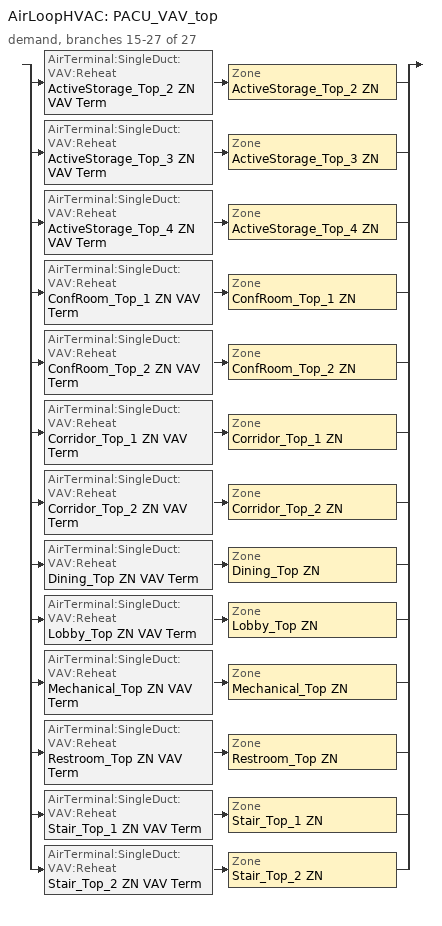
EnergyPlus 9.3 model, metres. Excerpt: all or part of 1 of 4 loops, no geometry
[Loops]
AirLoopHVAC 'PACU_VAV_top'
 demand, branches 15-27 of 27: split
  | AirTerminal:SingleDuct:VAV:Reheat 'ActiveStorage_Top_2 ZN VAV Term' > Zone 'ActiveStorage_Top_2 ZN'
  | AirTerminal:SingleDuct:VAV:Reheat 'ActiveStorage_Top_3 ZN VAV Term' > Zone 'ActiveStorage_Top_3 ZN'
  | AirTerminal:SingleDuct:VAV:Reheat 'ActiveStorage_Top_4 ZN VAV Term' > Zone 'ActiveStorage_Top_4 ZN'
  | AirTerminal:SingleDuct:VAV:Reheat 'ConfRoom_Top_1 ZN VAV Term' > Zone 'ConfRoom_Top_1 ZN'
  | AirTerminal:SingleDuct:VAV:Reheat 'ConfRoom_Top_2 ZN VAV Term' > Zone 'ConfRoom_Top_2 ZN'
  | AirTerminal:SingleDuct:VAV:Reheat 'Corridor_Top_1 ZN VAV Term' > Zone 'Corridor_Top_1 ZN'
  | AirTerminal:SingleDuct:VAV:Reheat 'Corridor_Top_2 ZN VAV Term' > Zone 'Corridor_Top_2 ZN'
  | AirTerminal:SingleDuct:VAV:Reheat 'Dining_Top ZN VAV Term' > Zone 'Dining_Top ZN'
  | AirTerminal:SingleDuct:VAV:Reheat 'Lobby_Top ZN VAV Term' > Zone 'Lobby_Top ZN'
  | AirTerminal:SingleDuct:VAV:Reheat 'Mechanical_Top ZN VAV Term' > Zone 'Mechanical_Top ZN'
  | AirTerminal:SingleDuct:VAV:Reheat 'Restroom_Top ZN VAV Term' > Zone 'Restroom_Top ZN'
  | AirTerminal:SingleDuct:VAV:Reheat 'Stair_Top_1 ZN VAV Term' > Zone 'Stair_Top_1 ZN'
  | AirTerminal:SingleDuct:VAV:Reheat 'Stair_Top_2 ZN VAV Term' > Zone 'Stair_Top_2 ZN'
[DesignSpecification:OutdoorAir] Outdoor Air Method=Sum; Outdoor Air Flow per Zone {m3/s}=0; Outdoor Air Flow Air Changes per Hour {1/hr}=0
Name | Outdoor Air Flow per Person {m3/s-person} | Outdoor Air Flow per Zone Floor Area {m3/s-m2}
MediumOffice - Storage Ventilation; MediumOffice - Conference Ventilation; MediumOffice - Lobby Ventilation | 0.00235973 | 0.0003048
MediumOffice - Corridor Ventilation | 0 | 0.0003048
MediumOffice - Dining Ventilation | 0.00235973 | 0.0006096
MediumOffice - Elec/MechRoom Ventilation; MediumOffice - Restroom Ventilation; MediumOffice - Stair Ventilation | 0 | 0
[DesignSpecification:ZoneAirDistribution] Zone Air Distribution Effectiveness in Cooling Mode=1; Zone Air Distribution Effectiveness in Heating Mode=1
ActiveStorage_Top_2 ZN Design Spec Zone Air Dist; ActiveStorage_Top_3 ZN Design Spec Zone Air Dist; ActiveStorage_Top_4 ZN Design Spec Zone Air Dist; ConfRoom_Top_1 ZN Design Spec Zone Air Dist; ConfRoom_Top_2 ZN Design Spec Zone Air Dist; Corridor_Top_1 ZN Design Spec Zone Air Dist; Corridor_Top_2 ZN Design Spec Zone Air Dist; Dining_Top ZN Design Spec Zone Air Dist; Lobby_Top ZN Design Spec Zone Air Dist; Mechanical_Top ZN Design Spec Zone Air Dist; Restroom_Top ZN Design Spec Zone Air Dist; Stair_Top_1 ZN Design Spec Zone Air Dist; Stair_Top_2 ZN Design Spec Zone Air Dist
[Sizing:Zone] Zone Cooling Design Supply Air Temperature Input Method=SupplyAirTemperature; Zone Cooling Design Supply Air Temperature {C}=12.8; Zone Heating Design Supply Air Temperature Input Method=SupplyAirTemperature; Zone Heating Design Supply Air Temperature {C}=40; Zone Cooling Design Supply Air Humidity Ratio {kgWater/kgDryAir}=0.0085; Zone Heating Design Supply Air Humidity Ratio {kgWater/kgDryAir}=0.008; Cooling Design Air Flow Method=DesignDay; Cooling Design Air Flow Rate {m3/s}=0; Cooling Minimum Air Flow {m3/s}=0; Cooling Minimum Air Flow Fraction=0; Heating Design Air Flow Method=DesignDay; Heating Design Air Flow Rate {m3/s}=0; Account for Dedicated Outdoor Air System=No
Name | Design Specification Outdoor Air Object | Design Specification Zone Air Distribution Object
ActiveStorage_Top_2 ZN | MediumOffice - Storage Ventilation | ActiveStorage_Top_2 ZN Design Spec Zone Air Dist
ActiveStorage_Top_3 ZN | MediumOffice - Storage Ventilation | ActiveStorage_Top_3 ZN Design Spec Zone Air Dist
ActiveStorage_Top_4 ZN | MediumOffice - Storage Ventilation | ActiveStorage_Top_4 ZN Design Spec Zone Air Dist
ConfRoom_Top_1 ZN | MediumOffice - Conference Ventilation | ConfRoom_Top_1 ZN Design Spec Zone Air Dist
ConfRoom_Top_2 ZN | MediumOffice - Conference Ventilation | ConfRoom_Top_2 ZN Design Spec Zone Air Dist
Corridor_Top_1 ZN | MediumOffice - Corridor Ventilation | Corridor_Top_1 ZN Design Spec Zone Air Dist
Corridor_Top_2 ZN | MediumOffice - Corridor Ventilation | Corridor_Top_2 ZN Design Spec Zone Air Dist
Dining_Top ZN | MediumOffice - Dining Ventilation | Dining_Top ZN Design Spec Zone Air Dist
Lobby_Top ZN | MediumOffice - Lobby Ventilation | Lobby_Top ZN Design Spec Zone Air Dist
Mechanical_Top ZN | MediumOffice - Elec/MechRoom Ventilation | Mechanical_Top ZN Design Spec Zone Air Dist
Restroom_Top ZN | MediumOffice - Restroom Ventilation | Restroom_Top ZN Design Spec Zone Air Dist
Stair_Top_1 ZN | MediumOffice - Stair Ventilation | Stair_Top_1 ZN Design Spec Zone Air Dist
Stair_Top_2 ZN | MediumOffice - Stair Ventilation | Stair_Top_2 ZN Design Spec Zone Air Dist
[ZoneControl:Thermostat] Control Type Schedule=Dual Zone Control Type Sched
Name | Zone or ZoneList | Control 1
ActiveStorage_Top_2 ZN Thermostat | ActiveStorage_Top_2 ZN | MediumOffice - Storage Thermostat 10
ActiveStorage_Top_3 ZN Thermostat | ActiveStorage_Top_3 ZN | MediumOffice - Storage Thermostat 11
ActiveStorage_Top_4 ZN Thermostat | ActiveStorage_Top_4 ZN | MediumOffice - Storage Thermostat 12
ConfRoom_Top_1 ZN Thermostat | ConfRoom_Top_1 ZN | MediumOffice - Conference Thermostat 5
ConfRoom_Top_2 ZN Thermostat | ConfRoom_Top_2 ZN | MediumOffice - Conference Thermostat 6
Corridor_Top_1 ZN Thermostat | Corridor_Top_1 ZN | MediumOffice - Corridor Thermostat 5
Corridor_Top_2 ZN Thermostat | Corridor_Top_2 ZN | MediumOffice - Corridor Thermostat 6
Dining_Top ZN Thermostat | Dining_Top ZN | MediumOffice - Dining Thermostat 3
Lobby_Top ZN Thermostat | Lobby_Top ZN | MediumOffice - Lobby Thermostat 3
Mechanical_Top ZN Thermostat | Mechanical_Top ZN | MediumOffice - Elec/MechRoom Thermostat 3
Restroom_Top ZN Thermostat | Restroom_Top ZN | MediumOffice - Restroom Thermostat 3
Stair_Top_1 ZN Thermostat | Stair_Top_1 ZN | MediumOffice - Stair Thermostat 5
Stair_Top_2 ZN Thermostat | Stair_Top_2 ZN | MediumOffice - Stair Thermostat 6
[ThermostatSetpoint:DualSetpoint] Heating Setpoint Temperature Schedule Namee=HTGSETP_SCH_YES_OPTIMUM; Cooling Setpoint Temperature Schedule=CLGSETP_SCH_YES_OPTIMUM
MediumOffice - Storage Thermostat 10; MediumOffice - Storage Thermostat 11; MediumOffice - Storage Thermostat 12; MediumOffice - Conference Thermostat 5; MediumOffice - Conference Thermostat 6; MediumOffice - Corridor Thermostat 5; MediumOffice - Corridor Thermostat 6; MediumOffice - Dining Thermostat 3; MediumOffice - Lobby Thermostat 3; MediumOffice - Elec/MechRoom Thermostat 3; MediumOffice - Restroom Thermostat 3; MediumOffice - Stair Thermostat 5; MediumOffice - Stair Thermostat 6
[AirTerminal:SingleDuct:VAV:Reheat]
ActiveStorage_Top_2 ZN VAV Term: ALWAYS_ON, Autosize, Scheduled, ACTIVESTORAGE_TOP_2_ZONE_MIN_SCH, ActiveStorage_Top_2 ZN Rht Coil, Autosize, 0, 0.001, ReverseWithLimits, Autocalculate, 0.5, 40
ActiveStorage_Top_3 ZN VAV Term: ALWAYS_ON, Autosize, Scheduled, ACTIVESTORAGE_TOP_3_ZONE_MIN_SCH, ActiveStorage_Top_3 ZN Rht Coil, Autosize, 0, 0.001, ReverseWithLimits, Autocalculate, 0.5, 40
ActiveStorage_Top_4 ZN VAV Term: ALWAYS_ON, Autosize, Scheduled, ACTIVESTORAGE_TOP_4_ZONE_MIN_SCH, ActiveStorage_Top_4 ZN Rht Coil, Autosize, 0, 0.001, ReverseWithLimits, Autocalculate, 0.5, 40
ConfRoom_Top_1 ZN VAV Term: ALWAYS_ON, Autosize, Scheduled, CONFROOM_TOP_1_ZONE_MIN_SCH, ConfRoom_Top_1 ZN Rht Coil, Autosize, 0, 0.001, ReverseWithLimits, Autocalculate, 0.5, 40
ConfRoom_Top_2 ZN VAV Term: ALWAYS_ON, Autosize, Scheduled, CONFROOM_TOP_2_ZONE_MIN_SCH, ConfRoom_Top_2 ZN Rht Coil, Autosize, 0, 0.001, ReverseWithLimits, Autocalculate, 0.5, 40
Corridor_Top_1 ZN VAV Term: ALWAYS_ON, Autosize, Scheduled, CORRIDOR_TOP_1_ZONE_MIN_SCH, Corridor_Top_1 ZN Rht Coil, Autosize, 0, 0.001, ReverseWithLimits, Autocalculate, 0.5, 40
Corridor_Top_2 ZN VAV Term: ALWAYS_ON, Autosize, Scheduled, CORRIDOR_TOP_2_ZONE_MIN_SCH, Corridor_Top_2 ZN Rht Coil, Autosize, 0, 0.001, ReverseWithLimits, Autocalculate, 0.5, 40
Dining_Top ZN VAV Term: ALWAYS_ON, Autosize, Scheduled, DINING_TOP_ZONE_MIN_SCH, Dining_Top ZN Rht Coil, Autosize, 0, 0.001, ReverseWithLimits, Autocalculate, 0.5, 40
Lobby_Top ZN VAV Term: ALWAYS_ON, Autosize, Scheduled, LOBBY_TOP_ZONE_MIN_SCH, Lobby_Top ZN Rht Coil, Autosize, 0, 0.001, ReverseWithLimits, Autocalculate, 0.5, 40
Mechanical_Top ZN VAV Term: ALWAYS_ON, Autosize, Scheduled, MECHANICAL_TOP_ZONE_MIN_SCH, Mechanical_Top ZN Rht Coil, Autosize, 0, 0.001, ReverseWithLimits, Autocalculate, 0.5, 40
Restroom_Top ZN VAV Term: ALWAYS_ON, Autosize, Scheduled, RESTROOM_TOP_ZONE_MIN_SCH, Restroom_Top ZN Rht Coil, Autosize, 0, 0.001, ReverseWithLimits, Autocalculate, 0.5, 40
Stair_Top_1 ZN VAV Term: ALWAYS_ON, Autosize, Scheduled, STAIR_TOP_1_ZONE_MIN_SCH, Stair_Top_1 ZN Rht Coil, Autosize, 0, 0.001, ReverseWithLimits, Autocalculate, 0.5, 40
Stair_Top_2 ZN VAV Term: ALWAYS_ON, Autosize, Scheduled, STAIR_TOP_2_ZONE_MIN_SCH, Stair_Top_2 ZN Rht Coil, Autosize, 0, 0.001, ReverseWithLimits, Autocalculate, 0.5, 40
[Zone equipment]
ActiveStorage_Top_2 ZN: ActiveStorage_Top_2 ZN VAV Term
ActiveStorage_Top_3 ZN: ActiveStorage_Top_3 ZN VAV Term
ActiveStorage_Top_4 ZN: ActiveStorage_Top_4 ZN VAV Term
ConfRoom_Top_1 ZN: ConfRoom_Top_1 ZN VAV Term
ConfRoom_Top_2 ZN: ConfRoom_Top_2 ZN VAV Term
Corridor_Top_1 ZN: Corridor_Top_1 ZN VAV Term
Corridor_Top_2 ZN: Corridor_Top_2 ZN VAV Term
Dining_Top ZN: Dining_Top ZN VAV Term
Lobby_Top ZN: Lobby_Top ZN VAV Term
Mechanical_Top ZN: Mechanical_Top ZN VAV Term
Restroom_Top ZN: Restroom_Top ZN VAV Term
Stair_Top_1 ZN: Stair_Top_1 ZN VAV Term
Stair_Top_2 ZN: Stair_Top_2 ZN VAV Term
[EnergyManagementSystem:Sensor]
ACTIVESTORAGE_TOP_2_OCC_SENSOR: ACTIVESTORAGE_TOP_2 ZN; Zone People Occupant Count
ACTIVESTORAGE_TOP_3_OCC_SENSOR: ACTIVESTORAGE_TOP_3 ZN; Zone People Occupant Count
ACTIVESTORAGE_TOP_4_OCC_SENSOR: ACTIVESTORAGE_TOP_4 ZN; Zone People Occupant Count
CONFROOM_TOP_1_OCC_SENSOR: CONFROOM_TOP_1 ZN; Zone People Occupant Count
CONFROOM_TOP_2_OCC_SENSOR: CONFROOM_TOP_2 ZN; Zone People Occupant Count
CORRIDOR_TOP_1_OCC_SENSOR: CORRIDOR_TOP_1 ZN; Zone People Occupant Count
CORRIDOR_TOP_2_OCC_SENSOR: CORRIDOR_TOP_2 ZN; Zone People Occupant Count
DINING_TOP_OCC_SENSOR: DINING_TOP ZN; Zone People Occupant Count
LOBBY_TOP_OCC_SENSOR: LOBBY_TOP ZN; Zone People Occupant Count
MECHANICAL_TOP_OCC_SENSOR: MECHANICAL_TOP ZN; Zone People Occupant Count
RESTROOM_TOP_OCC_SENSOR: RESTROOM_TOP ZN; Zone People Occupant Count
STAIR_TOP_1_OCC_SENSOR: STAIR_TOP_1 ZN; Zone People Occupant Count
STAIR_TOP_2_OCC_SENSOR: STAIR_TOP_2 ZN; Zone People Occupant Count
ACTIVESTORAGE_TOP_2_Vpz: ACTIVESTORAGE_TOP_2 VAV Box Damper Node; System Node Standard Density Volume Flow Rate
ACTIVESTORAGE_TOP_3_Vpz: ACTIVESTORAGE_TOP_3 VAV Box Damper Node; System Node Standard Density Volume Flow Rate
ACTIVESTORAGE_TOP_4_Vpz: ACTIVESTORAGE_TOP_4 VAV Box Damper Node; System Node Standard Density Volume Flow Rate
CONFROOM_TOP_1_Vpz: CONFROOM_TOP_1 VAV Box Damper Node; System Node Standard Density Volume Flow Rate
CONFROOM_TOP_2_Vpz: CONFROOM_TOP_2 VAV Box Damper Node; System Node Standard Density Volume Flow Rate
CORRIDOR_TOP_1_Vpz: CORRIDOR_TOP_1 VAV Box Damper Node; System Node Standard Density Volume Flow Rate
CORRIDOR_TOP_2_Vpz: CORRIDOR_TOP_2 VAV Box Damper Node; System Node Standard Density Volume Flow Rate
DINING_TOP_Vpz: DINING_TOP VAV Box Damper Node; System Node Standard Density Volume Flow Rate
LOBBY_TOP_Vpz: LOBBY_TOP VAV Box Damper Node; System Node Standard Density Volume Flow Rate
MECHANICAL_TOP_Vpz: MECHANICAL_TOP VAV Box Damper Node; System Node Standard Density Volume Flow Rate
RESTROOM_TOP_Vpz: RESTROOM_TOP VAV Box Damper Node; System Node Standard Density Volume Flow Rate
STAIR_TOP_1_Vpz: STAIR_TOP_1 VAV Box Damper Node; System Node Standard Density Volume Flow Rate
STAIR_TOP_2_Vpz: STAIR_TOP_2 VAV Box Damper Node; System Node Standard Density Volume Flow Rate
ACTIVESTORAGE_TOP_2_HeatingLoad: ACTIVESTORAGE_TOP_2 ZN; Zone Predicted Sensible Load to Heating Setpoint Heat Transfer Rate
ACTIVESTORAGE_TOP_3_HeatingLoad: ACTIVESTORAGE_TOP_3 ZN; Zone Predicted Sensible Load to Heating Setpoint Heat Transfer Rate
ACTIVESTORAGE_TOP_4_HeatingLoad: ACTIVESTORAGE_TOP_4 ZN; Zone Predicted Sensible Load to Heating Setpoint Heat Transfer Rate
CONFROOM_TOP_1_HeatingLoad: CONFROOM_TOP_1 ZN; Zone Predicted Sensible Load to Heating Setpoint Heat Transfer Rate
CONFROOM_TOP_2_HeatingLoad: CONFROOM_TOP_2 ZN; Zone Predicted Sensible Load to Heating Setpoint Heat Transfer Rate
CORRIDOR_TOP_1_HeatingLoad: CORRIDOR_TOP_1 ZN; Zone Predicted Sensible Load to Heating Setpoint Heat Transfer Rate
CORRIDOR_TOP_2_HeatingLoad: CORRIDOR_TOP_2 ZN; Zone Predicted Sensible Load to Heating Setpoint Heat Transfer Rate
DINING_TOP_HeatingLoad: DINING_TOP ZN; Zone Predicted Sensible Load to Heating Setpoint Heat Transfer Rate
LOBBY_TOP_HeatingLoad: LOBBY_TOP ZN; Zone Predicted Sensible Load to Heating Setpoint Heat Transfer Rate
MECHANICAL_TOP_HeatingLoad: MECHANICAL_TOP ZN; Zone Predicted Sensible Load to Heating Setpoint Heat Transfer Rate
RESTROOM_TOP_HeatingLoad: RESTROOM_TOP ZN; Zone Predicted Sensible Load to Heating Setpoint Heat Transfer Rate
STAIR_TOP_1_HeatingLoad: STAIR_TOP_1 ZN; Zone Predicted Sensible Load to Heating Setpoint Heat Transfer Rate
STAIR_TOP_2_HeatingLoad: STAIR_TOP_2 ZN; Zone Predicted Sensible Load to Heating Setpoint Heat Transfer Rate
ACTIVESTORAGE_TOP_2_Temp: ACTIVESTORAGE_TOP_2 ZN; Zone Air Temperature
ACTIVESTORAGE_TOP_3_Temp: ACTIVESTORAGE_TOP_3 ZN; Zone Air Temperature
ACTIVESTORAGE_TOP_4_Temp: ACTIVESTORAGE_TOP_4 ZN; Zone Air Temperature
CONFROOM_TOP_1_Temp: CONFROOM_TOP_1 ZN; Zone Air Temperature
CONFROOM_TOP_2_Temp: CONFROOM_TOP_2 ZN; Zone Air Temperature
CORRIDOR_TOP_1_Temp: CORRIDOR_TOP_1 ZN; Zone Air Temperature
CORRIDOR_TOP_2_Temp: CORRIDOR_TOP_2 ZN; Zone Air Temperature
DINING_TOP_Temp: DINING_TOP ZN; Zone Air Temperature
LOBBY_TOP_Temp: LOBBY_TOP ZN; Zone Air Temperature
MECHANICAL_TOP_Temp: MECHANICAL_TOP ZN; Zone Air Temperature
RESTROOM_TOP_Temp: RESTROOM_TOP ZN; Zone Air Temperature
STAIR_TOP_1_Temp: STAIR_TOP_1 ZN; Zone Air Temperature
STAIR_TOP_2_Temp: STAIR_TOP_2 ZN; Zone Air Temperature
ACTIVESTORAGE_TOP_2_Supply_Temp: ACTIVESTORAGE_TOP_2 VAV Box Outlet Node; System Node Temperature
ACTIVESTORAGE_TOP_3_Supply_Temp: ACTIVESTORAGE_TOP_3 VAV Box Outlet Node; System Node Temperature
ACTIVESTORAGE_TOP_4_Supply_Temp: ACTIVESTORAGE_TOP_4 VAV Box Outlet Node; System Node Temperature
CONFROOM_TOP_1_Supply_Temp: CONFROOM_TOP_1 VAV Box Outlet Node; System Node Temperature
CONFROOM_TOP_2_Supply_Temp: CONFROOM_TOP_2 VAV Box Outlet Node; System Node Temperature
CORRIDOR_TOP_1_Supply_Temp: CORRIDOR_TOP_1 VAV Box Outlet Node; System Node Temperature
CORRIDOR_TOP_2_Supply_Temp: CORRIDOR_TOP_2 VAV Box Outlet Node; System Node Temperature
DINING_TOP_Supply_Temp: DINING_TOP VAV Box Outlet Node; System Node Temperature
LOBBY_TOP_Supply_Temp: LOBBY_TOP VAV Box Outlet Node; System Node Temperature
MECHANICAL_TOP_Supply_Temp: MECHANICAL_TOP VAV Box Outlet Node; System Node Temperature
RESTROOM_TOP_Supply_Temp: RESTROOM_TOP VAV Box Outlet Node; System Node Temperature
STAIR_TOP_1_Supply_Temp: STAIR_TOP_1 VAV Box Outlet Node; System Node Temperature
STAIR_TOP_2_Supply_Temp: STAIR_TOP_2 VAV Box Outlet Node; System Node Temperature
[Coil:Heating:Electric] Availability Schedule=ALWAYS_ON; Efficiency=1; Nominal Capacity {W}=Autosize
ActiveStorage_Top_2 ZN Rht Coil; ActiveStorage_Top_3 ZN Rht Coil; ActiveStorage_Top_4 ZN Rht Coil; ConfRoom_Top_1 ZN Rht Coil; ConfRoom_Top_2 ZN Rht Coil; Corridor_Top_1 ZN Rht Coil; Corridor_Top_2 ZN Rht Coil; Dining_Top ZN Rht Coil; Lobby_Top ZN Rht Coil; Mechanical_Top ZN Rht Coil; Restroom_Top ZN Rht Coil; Stair_Top_1 ZN Rht Coil; Stair_Top_2 ZN Rht Coil
[EnergyManagementSystem:Actuator]
ENCLOSEDOFFICE_TOP_5_Actuator_vpz: ENCLOSEDOFFICE_TOP_5_ZONE_MIN_SCH; Schedule:Compact; Schedule Value
ENCLOSEDOFFICE_TOP_4_Actuator_vpz: ENCLOSEDOFFICE_TOP_4_ZONE_MIN_SCH; Schedule:Compact; Schedule Value
ENCLOSEDOFFICE_TOP_9_Actuator_vpz: ENCLOSEDOFFICE_TOP_9_ZONE_MIN_SCH; Schedule:Compact; Schedule Value
ENCLOSEDOFFICE_TOP_8_Actuator_vpz: ENCLOSEDOFFICE_TOP_8_ZONE_MIN_SCH; Schedule:Compact; Schedule Value
ENCLOSEDOFFICE_TOP_7_Actuator_vpz: ENCLOSEDOFFICE_TOP_7_ZONE_MIN_SCH; Schedule:Compact; Schedule Value
ACTIVESTORAGE_TOP_2_Actuator_clg: ACTIVESTORAGE_TOP_2 ZN; Zone Temperature Control; Cooling Setpoint
ACTIVESTORAGE_TOP_3_Actuator_clg: ACTIVESTORAGE_TOP_3 ZN; Zone Temperature Control; Cooling Setpoint
ACTIVESTORAGE_TOP_4_Actuator_clg: ACTIVESTORAGE_TOP_4 ZN; Zone Temperature Control; Cooling Setpoint
CONFROOM_TOP_1_Actuator_clg: CONFROOM_TOP_1 ZN; Zone Temperature Control; Cooling Setpoint
CONFROOM_TOP_2_Actuator_clg: CONFROOM_TOP_2 ZN; Zone Temperature Control; Cooling Setpoint
CORRIDOR_TOP_1_Actuator_clg: CORRIDOR_TOP_1 ZN; Zone Temperature Control; Cooling Setpoint
CORRIDOR_TOP_2_Actuator_clg: CORRIDOR_TOP_2 ZN; Zone Temperature Control; Cooling Setpoint
DINING_TOP_Actuator_clg: DINING_TOP ZN; Zone Temperature Control; Cooling Setpoint
LOBBY_TOP_Actuator_clg: LOBBY_TOP ZN; Zone Temperature Control; Cooling Setpoint
MECHANICAL_TOP_Actuator_clg: MECHANICAL_TOP ZN; Zone Temperature Control; Cooling Setpoint
RESTROOM_TOP_Actuator_clg: RESTROOM_TOP ZN; Zone Temperature Control; Cooling Setpoint
STAIR_TOP_1_Actuator_clg: STAIR_TOP_1 ZN; Zone Temperature Control; Cooling Setpoint
STAIR_TOP_2_Actuator_clg: STAIR_TOP_2 ZN; Zone Temperature Control; Cooling Setpoint
ACTIVESTORAGE_TOP_2_Actuator_htg: ACTIVESTORAGE_TOP_2 ZN; Zone Temperature Control; Heating Setpoint
ACTIVESTORAGE_TOP_3_Actuator_htg: ACTIVESTORAGE_TOP_3 ZN; Zone Temperature Control; Heating Setpoint
ACTIVESTORAGE_TOP_4_Actuator_htg: ACTIVESTORAGE_TOP_4 ZN; Zone Temperature Control; Heating Setpoint
CONFROOM_TOP_1_Actuator_htg: CONFROOM_TOP_1 ZN; Zone Temperature Control; Heating Setpoint
CONFROOM_TOP_2_Actuator_htg: CONFROOM_TOP_2 ZN; Zone Temperature Control; Heating Setpoint
CORRIDOR_TOP_1_Actuator_htg: CORRIDOR_TOP_1 ZN; Zone Temperature Control; Heating Setpoint
CORRIDOR_TOP_2_Actuator_htg: CORRIDOR_TOP_2 ZN; Zone Temperature Control; Heating Setpoint
DINING_TOP_Actuator_htg: DINING_TOP ZN; Zone Temperature Control; Heating Setpoint
LOBBY_TOP_Actuator_htg: LOBBY_TOP ZN; Zone Temperature Control; Heating Setpoint
MECHANICAL_TOP_Actuator_htg: MECHANICAL_TOP ZN; Zone Temperature Control; Heating Setpoint
RESTROOM_TOP_Actuator_htg: RESTROOM_TOP ZN; Zone Temperature Control; Heating Setpoint
STAIR_TOP_1_Actuator_htg: STAIR_TOP_1 ZN; Zone Temperature Control; Heating Setpoint
STAIR_TOP_2_Actuator_htg: STAIR_TOP_2 ZN; Zone Temperature Control; Heating Setpoint
PACU_VAV_bot_AHU_OA: PACU_VAV_bot_OA_SCH; Schedule:Compact; Schedule Value
PACU_VAV_mid_AHU_OA: PACU_VAV_mid_OA_SCH; Schedule:Compact; Schedule Value
PACU_VAV_top_AHU_OA: PACU_VAV_top_OA_SCH; Schedule:Compact; Schedule Value
[EnergyManagementSystem:Subroutine]
SET_SENSOR_BIAS: set CLASSROOM_SENSOR_BIAS=2; set ENCLOSEDOFFICE_SENSOR_BIAS=-1
SET_GLOBAL_RP: set CLASSROOM_BOT_RP=0.002360; set CONFROOM_BOT_1_RP=0.002360; set CONFROOM_BOT_2_RP=0.002360; set CONFROOM_MID_1_RP=0.002360; set CONFROOM_MID_2_RP=0.002360; set CONFROOM_TOP_1_RP=0.002360; set CONFROOM_TOP_2_RP=0.002360; set DINING_BOT_RP=0.002360; set DINING_MID_RP=0.002360; set DINING_TOP_RP=0.002360; set ENCLOSEDOFFICE_BOT_1_RP=0.002360; set ENCLOSEDOFFICE_BOT_10_RP=0.002360; set ENCLOSEDOFFICE_BOT_3_RP=0.002360; set ENCLOSEDOFFICE_BOT_4_RP=0.002360; set ENCLOSEDOFFICE_MID_1_RP=0.002360; set ENCLOSEDOFFICE_MID_2_RP=0.002360; set ENCLOSEDOFFICE_MID_3_RP=0.002360; set ENCLOSEDOFFICE_TOP_1_RP=0.002360; set ENCLOSEDOFFICE_TOP_2_RP=0.002360; set ENCLOSEDOFFICE_TOP_3_RP=0.002360; set LOBBY_BOT_RP=0.002360; set LOBBY_MID_RP=0.002360; set LOBBY_TOP_RP=0.002360; set LOUNGE_BOT_RP=0.002360; set OPENOFFICE_BOT_1_RP=0.002360; set OPENOFFICE_BOT_2_RP=0.002360; set OPENOFFICE_BOT_3_RP=0.002360; set OPENOFFICE_MID_1_RP=0.002360; set OPENOFFICE_MID_2_RP=0.002360; set OPENOFFICE_MID_3_RP=0.002360; set OPENOFFICE_MID_4_RP=0.002360; set OPENOFFICE_TOP_1_RP=0.002360; set OPENOFFICE_TOP_2_RP=0.002360; set OPENOFFICE_TOP_3_RP=0.002360; set OPENOFFICE_TOP_4_RP=0.002360; set ENCLOSEDOFFICE_BOT_7_RP=0.002360; set ENCLOSEDOFFICE_BOT_6_RP=0.002360; set ENCLOSEDOFFICE_BOT_5_RP=0.002360; set ENCLOSEDOFFICE_BOT_2_RP=0.002360; set ENCLOSEDOFFICE_BOT_8_RP=0.002360; set ENCLOSEDOFFICE_BOT_9_RP=0.002360; set ENCLOSEDOFFICE_MID_6_RP=0.002360; set ENCLOSEDOFFICE_MID_5_RP=0.002360; set ENCLOSEDOFFICE_MID_4_RP=0.002360; set ENCLOSEDOFFICE_MID_8_RP=0.002360; set ENCLOSEDOFFICE_MID_9_RP=0.002360; set ENCLOSEDOFFICE_MID_7_RP=0.002360; set ENCLOSEDOFFICE_TOP_6_RP=0.002360; set ENCLOSEDOFFICE_TOP_5_RP=0.002360; set ENCLOSEDOFFICE_TOP_4_RP=0.002360; set ENCLOSEDOFFICE_TOP_9_RP=0.002360; set ENCLOSEDOFFICE_TOP_8_RP=0.002360; set ENCLOSEDOFFICE_TOP_7_RP=0.002360; set ACTIVESTORAGE_BOT_1_RP=0.002360; set ACTIVESTORAGE_BOT_2_RP=0.002360; set ACTIVESTORAGE_BOT_3_RP=0.002360; set ACTIVESTORAGE_BOT_4_RP=0.002360; set ACTIVESTORAGE_MID_1_RP=0.002360; set ACTIVESTORAGE_MID_2_RP=0.002360; set ACTIVESTORAGE_MID_3_RP=0.002360; set ACTIVESTORAGE_MID_4_RP=0.002360; set ACTIVESTORAGE_TOP_1_RP=0.002360; set ACTIVESTORAGE_TOP_2_RP=0.002360; set ACTIVESTORAGE_TOP_3_RP=0.002360; set ACTIVESTORAGE_TOP_4_RP=0.002360; set CORRIDOR_BOT_1_RP=0.000000; set CORRIDOR_BOT_2_RP=0.000000; set CORRIDOR_MID_1_RP=0.000000; set CORRIDOR_MID_2_RP=0.000000; set CORRIDOR_TOP_1_RP=0.000000; set CORRIDOR_TOP_2_RP=0.000000; set MECHANICAL_BOT_RP=0.000000; set MECHANICAL_MID_RP=0.000000; set MECHANICAL_TOP_RP=0.000000; set RESTROOM_BOT_RP=0.000000; set RESTROOM_MID_RP=0.000000; set RESTROOM_TOP_RP=0.000000; set STAIR_BOT_1_RP=0.000000; set STAIR_BOT_2_RP=0.000000; set STAIR_MID_1_RP=0.000000; set STAIR_MID_2_RP=0.000000; set STAIR_TOP_1_RP=0.000000; set STAIR_TOP_2_RP=0.000000
SET_GLOBAL_MAXOCC: set CLASSROOM_BOT_MAXOCC=16.0000; set CONFROOM_BOT_1_MAXOCC=23.0000; set CONFROOM_BOT_2_MAXOCC=23.0000; set CONFROOM_MID_1_MAXOCC=23.0000; set CONFROOM_MID_2_MAXOCC=23.0000; set CONFROOM_TOP_1_MAXOCC=23.0000; set CONFROOM_TOP_2_MAXOCC=23.0000; set DINING_BOT_MAXOCC=12.0000; set DINING_MID_MAXOCC=12.0000; set DINING_TOP_MAXOCC=12.0000; set ENCLOSEDOFFICE_BOT_1_MAXOCC=2.0000; set ENCLOSEDOFFICE_BOT_10_MAXOCC=2.0000; set ENCLOSEDOFFICE_BOT_3_MAXOCC=2.0000; set ENCLOSEDOFFICE_BOT_4_MAXOCC=2.0000; set ENCLOSEDOFFICE_MID_1_MAXOCC=2.0000; set ENCLOSEDOFFICE_MID_2_MAXOCC=2.0000; set ENCLOSEDOFFICE_MID_3_MAXOCC=2.0000; set ENCLOSEDOFFICE_TOP_1_MAXOCC=2.0000; set ENCLOSEDOFFICE_TOP_2_MAXOCC=2.0000; set ENCLOSEDOFFICE_TOP_3_MAXOCC=2.0000; set LOBBY_BOT_MAXOCC=7.0000; set LOBBY_MID_MAXOCC=7.0000; set LOBBY_TOP_MAXOCC=7.0000; set LOUNGE_BOT_MAXOCC=29.0000; set OPENOFFICE_BOT_1_MAXOCC=10.0000; set OPENOFFICE_BOT_2_MAXOCC=11.0000; set OPENOFFICE_BOT_3_MAXOCC=10.0000; set OPENOFFICE_MID_1_MAXOCC=10.0000; set OPENOFFICE_MID_2_MAXOCC=11.0000; set OPENOFFICE_MID_3_MAXOCC=9.0000; set OPENOFFICE_MID_4_MAXOCC=10.0000; set OPENOFFICE_TOP_1_MAXOCC=10.0000; set OPENOFFICE_TOP_2_MAXOCC=11.0000; set OPENOFFICE_TOP_3_MAXOCC=9.0000; set OPENOFFICE_TOP_4_MAXOCC=10.0000; set ENCLOSEDOFFICE_BOT_7_MAXOCC=2.0000; set ENCLOSEDOFFICE_BOT_6_MAXOCC=2.0000; set ENCLOSEDOFFICE_BOT_5_MAXOCC=2.0000; set ENCLOSEDOFFICE_BOT_2_MAXOCC=2.0000; set ENCLOSEDOFFICE_BOT_8_MAXOCC=2.0000; set ENCLOSEDOFFICE_BOT_9_MAXOCC=2.0000; set ENCLOSEDOFFICE_MID_6_MAXOCC=2.0000; set ENCLOSEDOFFICE_MID_5_MAXOCC=2.0000; set ENCLOSEDOFFICE_MID_4_MAXOCC=2.0000; set ENCLOSEDOFFICE_MID_8_MAXOCC=2.0000; set ENCLOSEDOFFICE_MID_9_MAXOCC=2.0000; set ENCLOSEDOFFICE_MID_7_MAXOCC=2.0000; set ENCLOSEDOFFICE_TOP_6_MAXOCC=2.0000; set ENCLOSEDOFFICE_TOP_5_MAXOCC=2.0000; set ENCLOSEDOFFICE_TOP_4_MAXOCC=2.0000; set ENCLOSEDOFFICE_TOP_9_MAXOCC=2.0000; set ENCLOSEDOFFICE_TOP_8_MAXOCC=2.0000; set ENCLOSEDOFFICE_TOP_7_MAXOCC=2.0000; set ACTIVESTORAGE_BOT_1_MAXOCC=0.0000; set ACTIVESTORAGE_BOT_2_MAXOCC=0.0000; set ACTIVESTORAGE_BOT_3_MAXOCC=0.0000; set ACTIVESTORAGE_BOT_4_MAXOCC=0.0000; set ACTIVESTORAGE_MID_1_MAXOCC=0.0000; set ACTIVESTORAGE_MID_2_MAXOCC=0.0000; set ACTIVESTORAGE_MID_3_MAXOCC=0.0000; set ACTIVESTORAGE_MID_4_MAXOCC=0.0000; set ACTIVESTORAGE_TOP_1_MAXOCC=0.0000; set ACTIVESTORAGE_TOP_2_MAXOCC=0.0000; set ACTIVESTORAGE_TOP_3_MAXOCC=0.0000; set ACTIVESTORAGE_TOP_4_MAXOCC=0.0000; set CORRIDOR_BOT_1_MAXOCC=0.0000; set CORRIDOR_BOT_2_MAXOCC=0.0000; set CORRIDOR_MID_1_MAXOCC=0.0000; set CORRIDOR_MID_2_MAXOCC=0.0000; set CORRIDOR_TOP_1_MAXOCC=0.0000; set CORRIDOR_TOP_2_MAXOCC=0.0000; set MECHANICAL_BOT_MAXOCC=0.0000; set MECHANICAL_MID_MAXOCC=0.0000; set MECHANICAL_TOP_MAXOCC=0.0000; set RESTROOM_BOT_MAXOCC=0.0000; set RESTROOM_MID_MAXOCC=0.0000; set RESTROOM_TOP_MAXOCC=0.0000; set STAIR_BOT_1_MAXOCC=0.0000; set STAIR_BOT_2_MAXOCC=0.0000; set STAIR_MID_1_MAXOCC=0.0000; set STAIR_MID_2_MAXOCC=0.0000; set STAIR_TOP_1_MAXOCC=0.0000; set STAIR_TOP_2_MAXOCC=0.0000
SET_GLOBAL_RA: set CLASSROOM_BOT_RA=0.000305; set CONFROOM_BOT_1_RA=0.000305; set CONFROOM_BOT_2_RA=0.000305; set CONFROOM_MID_1_RA=0.000305; set CONFROOM_MID_2_RA=0.000305; set CONFROOM_TOP_1_RA=0.000305; set CONFROOM_TOP_2_RA=0.000305; set DINING_BOT_RA=0.000610; set DINING_MID_RA=0.000610; set DINING_TOP_RA=0.000610; set ENCLOSEDOFFICE_BOT_1_RA=0.000305; set ENCLOSEDOFFICE_BOT_10_RA=0.000305; set ENCLOSEDOFFICE_BOT_3_RA=0.000305; set ENCLOSEDOFFICE_BOT_4_RA=0.000305; set ENCLOSEDOFFICE_MID_1_RA=0.000305; set ENCLOSEDOFFICE_MID_2_RA=0.000305; set ENCLOSEDOFFICE_MID_3_RA=0.000305; set ENCLOSEDOFFICE_TOP_1_RA=0.000305; set ENCLOSEDOFFICE_TOP_2_RA=0.000305; set ENCLOSEDOFFICE_TOP_3_RA=0.000305; set LOBBY_BOT_RA=0.000305; set LOBBY_MID_RA=0.000305; set LOBBY_TOP_RA=0.000305; set LOUNGE_BOT_RA=0.000305; set OPENOFFICE_BOT_1_RA=0.000305; set OPENOFFICE_BOT_2_RA=0.000305; set OPENOFFICE_BOT_3_RA=0.000305; set OPENOFFICE_MID_1_RA=0.000305; set OPENOFFICE_MID_2_RA=0.000305; set OPENOFFICE_MID_3_RA=0.000305; set OPENOFFICE_MID_4_RA=0.000305; set OPENOFFICE_TOP_1_RA=0.000305; set OPENOFFICE_TOP_2_RA=0.000305; set OPENOFFICE_TOP_3_RA=0.000305; set OPENOFFICE_TOP_4_RA=0.000305; set ENCLOSEDOFFICE_BOT_7_RA=0.000305; set ENCLOSEDOFFICE_BOT_6_RA=0.000305; set ENCLOSEDOFFICE_BOT_5_RA=0.000305; set ENCLOSEDOFFICE_BOT_2_RA=0.000305; set ENCLOSEDOFFICE_BOT_8_RA=0.000305; set ENCLOSEDOFFICE_BOT_9_RA=0.000305; set ENCLOSEDOFFICE_MID_6_RA=0.000305; set ENCLOSEDOFFICE_MID_5_RA=0.000305; set ENCLOSEDOFFICE_MID_4_RA=0.000305; set ENCLOSEDOFFICE_MID_8_RA=0.000305; set ENCLOSEDOFFICE_MID_9_RA=0.000305; set ENCLOSEDOFFICE_MID_7_RA=0.000305; set ENCLOSEDOFFICE_TOP_6_RA=0.000305; set ENCLOSEDOFFICE_TOP_5_RA=0.000305; set ENCLOSEDOFFICE_TOP_4_RA=0.000305; set ENCLOSEDOFFICE_TOP_9_RA=0.000305; set ENCLOSEDOFFICE_TOP_8_RA=0.000305; set ENCLOSEDOFFICE_TOP_7_RA=0.000305; set ACTIVESTORAGE_BOT_1_RA=0.000305; set ACTIVESTORAGE_BOT_2_RA=0.000305; set ACTIVESTORAGE_BOT_3_RA=0.000305; set ACTIVESTORAGE_BOT_4_RA=0.000305; set ACTIVESTORAGE_MID_1_RA=0.000305; set ACTIVESTORAGE_MID_2_RA=0.000305; set ACTIVESTORAGE_MID_3_RA=0.000305; set ACTIVESTORAGE_MID_4_RA=0.000305; set ACTIVESTORAGE_TOP_1_RA=0.000305; set ACTIVESTORAGE_TOP_2_RA=0.000305; set ACTIVESTORAGE_TOP_3_RA=0.000305; set ACTIVESTORAGE_TOP_4_RA=0.000305; set CORRIDOR_BOT_1_RA=0.000305; set CORRIDOR_BOT_2_RA=0.000305; set CORRIDOR_MID_1_RA=0.000305; set CORRIDOR_MID_2_RA=0.000305; set CORRIDOR_TOP_1_RA=0.000305; set CORRIDOR_TOP_2_RA=0.000305; set MECHANICAL_BOT_RA=0.000000; set MECHANICAL_MID_RA=0.000000; set MECHANICAL_TOP_RA=0.000000; set RESTROOM_BOT_RA=0.000000; set RESTROOM_MID_RA=0.000000; set RESTROOM_TOP_RA=0.000000; set STAIR_BOT_1_RA=0.000000; set STAIR_BOT_2_RA=0.000000; set STAIR_MID_1_RA=0.000000; set STAIR_MID_2_RA=0.000000; set STAIR_TOP_1_RA=0.000000; set STAIR_TOP_2_RA=0.000000
SET_GLOBAL_AREA_ARP: set CLASSROOM_BOT_AREA_ARP=29.79; set CONFROOM_BOT_1_AREA_ARP=43.11; set CONFROOM_BOT_2_AREA_ARP=43.11; set CONFROOM_MID_1_AREA_ARP=43.11; set CONFROOM_MID_2_AREA_ARP=43.11; set CONFROOM_TOP_1_AREA_ARP=43.11; set CONFROOM_TOP_2_AREA_ARP=43.11; set DINING_BOT_AREA_ARP=22.94; set DINING_MID_AREA_ARP=22.94; set DINING_TOP_AREA_ARP=22.94; set ENCLOSEDOFFICE_BOT_1_AREA_ARP=31.46; set ENCLOSEDOFFICE_BOT_10_AREA_ARP=31.49; set ENCLOSEDOFFICE_BOT_3_AREA_ARP=45.43; set ENCLOSEDOFFICE_BOT_4_AREA_ARP=45.43; set ENCLOSEDOFFICE_MID_1_AREA_ARP=31.49; set ENCLOSEDOFFICE_MID_2_AREA_ARP=31.49; set ENCLOSEDOFFICE_MID_3_AREA_ARP=42.13; set ENCLOSEDOFFICE_TOP_1_AREA_ARP=31.46; set ENCLOSEDOFFICE_TOP_2_AREA_ARP=31.49; set ENCLOSEDOFFICE_TOP_3_AREA_ARP=42.13; set LOBBY_BOT_AREA_ARP=61.43; set LOBBY_MID_AREA_ARP=61.43; set LOBBY_TOP_AREA_ARP=61.43; set LOUNGE_BOT_AREA_ARP=89.55; set OPENOFFICE_BOT_1_AREA_ARP=194.10; set OPENOFFICE_BOT_2_AREA_ARP=211.92; set OPENOFFICE_BOT_3_AREA_ARP=188.65; set OPENOFFICE_MID_1_AREA_ARP=194.10; set OPENOFFICE_MID_2_AREA_ARP=211.92; set OPENOFFICE_MID_3_AREA_ARP=176.31; set OPENOFFICE_MID_4_AREA_ARP=180.41; set OPENOFFICE_TOP_1_AREA_ARP=194.10; set OPENOFFICE_TOP_2_AREA_ARP=211.92; set OPENOFFICE_TOP_3_AREA_ARP=176.31; set OPENOFFICE_TOP_4_AREA_ARP=180.41; set ENCLOSEDOFFICE_BOT_7_AREA_ARP=31.45; set ENCLOSEDOFFICE_BOT_6_AREA_ARP=31.45; set ENCLOSEDOFFICE_BOT_5_AREA_ARP=31.45; set ENCLOSEDOFFICE_BOT_2_AREA_ARP=31.44; set ENCLOSEDOFFICE_BOT_8_AREA_ARP=31.44; set ENCLOSEDOFFICE_BOT_9_AREA_ARP=31.44; set ENCLOSEDOFFICE_MID_6_AREA_ARP=31.44; set ENCLOSEDOFFICE_MID_5_AREA_ARP=31.44; set ENCLOSEDOFFICE_MID_4_AREA_ARP=31.44; set ENCLOSEDOFFICE_MID_8_AREA_ARP=31.44; set ENCLOSEDOFFICE_MID_9_AREA_ARP=31.44; set ENCLOSEDOFFICE_MID_7_AREA_ARP=31.44; set ENCLOSEDOFFICE_TOP_6_AREA_ARP=31.44; set ENCLOSEDOFFICE_TOP_5_AREA_ARP=31.44; set ENCLOSEDOFFICE_TOP_4_AREA_ARP=31.46; set ENCLOSEDOFFICE_TOP_9_AREA_ARP=31.44; set ENCLOSEDOFFICE_TOP_8_AREA_ARP=31.44; set ENCLOSEDOFFICE_TOP_7_AREA_ARP=31.44; set ACTIVESTORAGE_BOT_1_AREA_ARP=36.19; set ACTIVESTORAGE_BOT_2_AREA_ARP=32.22; set ACTIVESTORAGE_BOT_3_AREA_ARP=32.22; set ACTIVESTORAGE_BOT_4_AREA_ARP=13.24; set ACTIVESTORAGE_MID_1_AREA_ARP=36.19; set ACTIVESTORAGE_MID_2_AREA_ARP=32.22; set ACTIVESTORAGE_MID_3_AREA_ARP=32.22; set ACTIVESTORAGE_MID_4_AREA_ARP=13.24; set ACTIVESTORAGE_TOP_1_AREA_ARP=36.19; set ACTIVESTORAGE_TOP_2_AREA_ARP=32.22; set ACTIVESTORAGE_TOP_3_AREA_ARP=32.22; set ACTIVESTORAGE_TOP_4_AREA_ARP=13.24; set CORRIDOR_BOT_1_AREA_ARP=74.44; set CORRIDOR_BOT_2_AREA_ARP=74.44; set CORRIDOR_MID_1_AREA_ARP=74.44; set CORRIDOR_MID_2_AREA_ARP=74.44; set CORRIDOR_TOP_1_AREA_ARP=74.44; set CORRIDOR_TOP_2_AREA_ARP=74.44; set MECHANICAL_BOT_AREA_ARP=49.81; set MECHANICAL_MID_AREA_ARP=49.81; set MECHANICAL_TOP_AREA_ARP=49.81; set RESTROOM_BOT_AREA_ARP=59.71; set RESTROOM_MID_AREA_ARP=59.71; set RESTROOM_TOP_AREA_ARP=59.71; set STAIR_BOT_1_AREA_ARP=30.71; set STAIR_BOT_2_AREA_ARP=30.71; set STAIR_MID_1_AREA_ARP=30.71; set STAIR_MID_2_AREA_ARP=30.71; set STAIR_TOP_1_AREA_ARP=30.71; set STAIR_TOP_2_AREA_ARP=30.71
SET_GLOBAL_Vpzmax: set ACTIVESTORAGE_BOT_1_Vpzmax=0.023769; set ACTIVESTORAGE_BOT_2_Vpzmax=0.021030; set ACTIVESTORAGE_BOT_3_Vpzmax=0.020999; set ACTIVESTORAGE_BOT_4_Vpzmax=0.010144; set ACTIVESTORAGE_MID_1_Vpzmax=0.054192; set ACTIVESTORAGE_MID_2_Vpzmax=0.048824; set ACTIVESTORAGE_MID_3_Vpzmax=0.048789; set ACTIVESTORAGE_MID_4_Vpzmax=0.024066; set ACTIVESTORAGE_TOP_1_Vpzmax=0.058532; set ACTIVESTORAGE_TOP_2_Vpzmax=0.052698; set ACTIVESTORAGE_TOP_3_Vpzmax=0.052664; set ACTIVESTORAGE_TOP_4_Vpzmax=0.025696; set CLASSROOM_BOT_Vpzmax=0.098312; set CONFROOM_BOT_1_Vpzmax=0.210409; set CONFROOM_BOT_2_Vpzmax=0.194339; set CONFROOM_MID_1_Vpzmax=0.268370; set CONFROOM_MID_2_Vpzmax=0.255996; set CONFROOM_TOP_1_Vpzmax=0.287535; set CONFROOM_TOP_2_Vpzmax=0.263644; set CORRIDOR_BOT_1_Vpzmax=0.088219; set CORRIDOR_BOT_2_Vpzmax=0.087966; set CORRIDOR_MID_1_Vpzmax=0.186797; set CORRIDOR_MID_2_Vpzmax=0.186260; set CORRIDOR_TOP_1_Vpzmax=0.196586; set CORRIDOR_TOP_2_Vpzmax=0.195916; set DINING_BOT_Vpzmax=0.082475; set DINING_MID_Vpzmax=0.099876; set DINING_TOP_Vpzmax=0.102645; set ENCLOSEDOFFICE_BOT_1_Vpzmax=0.105710; set ENCLOSEDOFFICE_BOT_10_Vpzmax=0.102746; set ENCLOSEDOFFICE_BOT_3_Vpzmax=0.066987; set ENCLOSEDOFFICE_BOT_4_Vpzmax=0.066976; set ENCLOSEDOFFICE_MID_1_Vpzmax=0.149286; set ENCLOSEDOFFICE_MID_2_Vpzmax=0.157037; set ENCLOSEDOFFICE_MID_3_Vpzmax=0.104364; set ENCLOSEDOFFICE_TOP_1_Vpzmax=0.162939; set ENCLOSEDOFFICE_TOP_2_Vpzmax=0.161406; set ENCLOSEDOFFICE_TOP_3_Vpzmax=0.122212; set LOBBY_BOT_Vpzmax=1.33; set LOBBY_MID_Vpzmax=0.132718; set LOBBY_TOP_Vpzmax=0.140131; set LOUNGE_BOT_Vpzmax=0.187231; set MECHANICAL_BOT_Vpzmax=0.071953; set MECHANICAL_MID_Vpzmax=0.079856; set MECHANICAL_TOP_Vpzmax=0.085829; set OPENOFFICE_BOT_1_Vpzmax=0.173554; set OPENOFFICE_BOT_2_Vpzmax=0.190459; set OPENOFFICE_BOT_3_Vpzmax=0.260795; set OPENOFFICE_MID_1_Vpzmax=0.410065; set OPENOFFICE_MID_2_Vpzmax=0.446635; set OPENOFFICE_MID_3_Vpzmax=0.399704; set OPENOFFICE_MID_4_Vpzmax=0.469134; set OPENOFFICE_TOP_1_Vpzmax=0.432525; set OPENOFFICE_TOP_2_Vpzmax=0.471191; set OPENOFFICE_TOP_3_Vpzmax=0.471019; set OPENOFFICE_TOP_4_Vpzmax=0.541640; set RESTROOM_BOT_Vpzmax=0.054630; set RESTROOM_MID_Vpzmax=0.094608; set RESTROOM_TOP_Vpzmax=0.101709; set STAIR_BOT_1_Vpzmax=0.021174; set STAIR_BOT_2_Vpzmax=0.020289; set STAIR_MID_1_Vpzmax=0.050530; set STAIR_MID_2_Vpzmax=0.050429; set STAIR_TOP_1_Vpzmax=0.054324; set STAIR_TOP_2_Vpzmax=0.054232; set ENCLOSEDOFFICE_BOT_7_Vpzmax=0.117841; set ENCLOSEDOFFICE_BOT_6_Vpzmax=0.087460; set ENCLOSEDOFFICE_BOT_5_Vpzmax=0.104363; set ENCLOSEDOFFICE_BOT_2_Vpzmax=0.108333; set ENCLOSEDOFFICE_BOT_8_Vpzmax=0.102809; set ENCLOSEDOFFICE_BOT_9_Vpzmax=0.102543; set ENCLOSEDOFFICE_MID_6_Vpzmax=0.161540; set ENCLOSEDOFFICE_MID_5_Vpzmax=0.148887; set ENCLOSEDOFFICE_MID_4_Vpzmax=0.148253; set ENCLOSEDOFFICE_MID_8_Vpzmax=0.151025; set ENCLOSEDOFFICE_MID_9_Vpzmax=0.151079; set ENCLOSEDOFFICE_MID_7_Vpzmax=0.151346; set ENCLOSEDOFFICE_TOP_6_Vpzmax=0.175508; set ENCLOSEDOFFICE_TOP_5_Vpzmax=0.162687; set ENCLOSEDOFFICE_TOP_4_Vpzmax=0.162145; set ENCLOSEDOFFICE_TOP_9_Vpzmax=0.154936; set ENCLOSEDOFFICE_TOP_8_Vpzmax=0.154904; set ENCLOSEDOFFICE_TOP_7_Vpzmax=0.155156
SET_GLOBAL_Vot_design: set PACU_VAV_bot_Vot_design=0.919161133333; set PACU_VAV_mid_Vot_design=0.847417133333; set PACU_VAV_top_Vot_design=0.847413066667
Sensor_Error_Injection: set CLASSROOM_BOT_OCC_SENSOR_ERROR_INJECTION=CLASSROOM_BOT_OCC_SENSOR + (CLASSROOM_SENSOR_BIAS); IF CLASSROOM_BOT_OCC_SENSOR_ERROR_INJECTION < 0; SET CLASSROOM_BOT_OCC_SENSOR_ERROR_INJECTION = 0; Endif; set ENCLOSEDOFFICE_BOT_1_OCC_SENSOR_ERROR_INJECTION=ENCLOSEDOFFICE_BOT_1_OCC_SENSOR + (ENCLOSEDOFFICE_SENSOR_BIAS); IF ENCLOSEDOFFICE_BOT_1_OCC_SENSOR_ERROR_INJECTION < 0; SET ENCLOSEDOFFICE_BOT_1_OCC_SENSOR_ERROR_INJECTION = 0; Endif; set CONFROOM_BOT_1_OCC_SENSOR_ERROR_INJECTION=CONFROOM_BOT_1_OCC_SENSOR + CONFROOM_SENSOR_BIAS_GLOBAL; IF CONFROOM_BOT_1_OCC_SENSOR_ERROR_INJECTION < 0; SET CONFROOM_BOT_1_OCC_SENSOR_ERROR_INJECTION = 0; Endif
Judge_work: set WorkTime=HVACOperationSchd_JudgeWork
Calc_MaxVozrate_Bot: set Tem0 = 0; set  Tem1= @Max Tem0     ACTIVESTORAGE_BOT_1_Voz_rate; set  Tem2= @Max Tem1     ACTIVESTORAGE_BOT_2_Voz_rate; set  Tem3= @Max Tem2     ACTIVESTORAGE_BOT_3_Voz_rate; set  Tem4= @Max Tem3     ACTIVESTORAGE_BOT_4_Voz_rate; set  Tem5= @Max Tem4     CLASSROOM_BOT_Voz_rate; set  Tem6= @Max Tem5     CONFROOM_BOT_1_Voz_rate; set  Tem7= @Max Tem6     CONFROOM_BOT_2_Voz_rate; set  Tem8= @Max Tem7     CORRIDOR_BOT_1_Voz_rate; set  Tem9= @Max Tem8     CORRIDOR_BOT_2_Voz_rate; set  Tem10= @Max Tem9     DINING_BOT_Voz_rate; set  Tem11= @Max Tem10     ENCLOSEDOFFICE_BOT_1_Voz_rate; set  Tem12= @Max Tem11     ENCLOSEDOFFICE_BOT_10_Voz_rate; set  Tem13= @Max Tem12     ENCLOSEDOFFICE_BOT_3_Voz_rate; set  Tem14= @Max Tem13     ENCLOSEDOFFICE_BOT_4_Voz_rate; set  Tem15= @Max Tem14     LOBBY_BOT_Voz_rate; set  Tem16= @Max Tem15     LOUNGE_BOT_Voz_rate; set  Tem17= @Max Tem16     MECHANICAL_BOT_Voz_rate; set  Tem18= @Max Tem17     OPENOFFICE_BOT_1_Voz_rate; set  Tem19= @Max Tem18     OPENOFFICE_BOT_2_Voz_rate; set  Tem20= @Max Tem19     OPENOFFICE_BOT_3_Voz_rate; set  Tem21= @Max Tem20     RESTROOM_BOT_Voz_rate; set  Tem22= @Max Tem21     STAIR_BOT_1_Voz_rate; set  Tem23= @Max Tem22     STAIR_BOT_2_Voz_rate; set  Tem24= @Max Tem23     ENCLOSEDOFFICE_BOT_7_Voz_rate; set  Tem25= @Max Tem24     ENCLOSEDOFFICE_BOT_6_Voz_rate; set  Tem26= @Max Tem25     ENCLOSEDOFFICE_BOT_5_Voz_rate; set  Tem27= @Max Tem26     ENCLOSEDOFFICE_BOT_2_Voz_rate; set  Tem28= @Max Tem27     ENCLOSEDOFFICE_BOT_8_Voz_rate; set  Tem29= @Max Tem28     ENCLOSEDOFFICE_BOT_9_Voz_rate; IF Tem29>1; set Tem29=1; EndIf; set PACU_VAV_bot_Max_Vozrate=Tem29
Calc_MaxVozrate_Mid: set Tem0 = 0; set  Tem1= @Max Tem0     ACTIVESTORAGE_MID_1_Voz_rate; set  Tem2= @Max Tem1     ACTIVESTORAGE_MID_2_Voz_rate; set  Tem3= @Max Tem2     ACTIVESTORAGE_MID_3_Voz_rate; set  Tem4= @Max Tem3     ACTIVESTORAGE_MID_4_Voz_rate; set  Tem5= @Max Tem4     CONFROOM_MID_1_Voz_rate; set  Tem6= @Max Tem5     CONFROOM_MID_2_Voz_rate; set  Tem7= @Max Tem6     CORRIDOR_MID_1_Voz_rate; set  Tem8= @Max Tem7     CORRIDOR_MID_2_Voz_rate; set  Tem9= @Max Tem8     DINING_MID_Voz_rate; set  Tem10= @Max Tem9     ENCLOSEDOFFICE_MID_1_Voz_rate; set  Tem11= @Max Tem10     ENCLOSEDOFFICE_MID_2_Voz_rate; set  Tem12= @Max Tem11     ENCLOSEDOFFICE_MID_3_Voz_rate; set  Tem13= @Max Tem12     LOBBY_MID_Voz_rate; set  Tem14= @Max Tem13     MECHANICAL_MID_Voz_rate; set  Tem15= @Max Tem14     OPENOFFICE_MID_1_Voz_rate; set  Tem16= @Max Tem15     OPENOFFICE_MID_2_Voz_rate; set  Tem17= @Max Tem16     OPENOFFICE_MID_3_Voz_rate; set  Tem18= @Max Tem17     OPENOFFICE_MID_4_Voz_rate; set  Tem19= @Max Tem18     RESTROOM_MID_Voz_rate; set  Tem20= @Max Tem19     STAIR_MID_1_Voz_rate; set  Tem21= @Max Tem20     STAIR_MID_2_Voz_rate; set  Tem22= @Max Tem21     ENCLOSEDOFFICE_MID_6_Voz_rate; set  Tem23= @Max Tem22     ENCLOSEDOFFICE_MID_5_Voz_rate; set  Tem24= @Max Tem23     ENCLOSEDOFFICE_MID_4_Voz_rate; set  Tem25= @Max Tem24     ENCLOSEDOFFICE_MID_8_Voz_rate; set  Tem26= @Max Tem25     ENCLOSEDOFFICE_MID_9_Voz_rate; set  Tem27= @Max Tem26     ENCLOSEDOFFICE_MID_7_Voz_rate; IF Tem27>1; set Tem27=1; EndIf; set PACU_VAV_mid_Max_Vozrate=Tem27
[Schedule:Compact]
ALWAYS_ON: Through: 12/31, For: AllDays, Until: 24:00, 1
HTGSETP_SCH_YES_OPTIMUM: Through: 12/31, For: WinterDesignDay, Until: 05:00, 15.6, Until: 06:00, 17.6, Until: 07:00, 19.6, Until: 22:00, 21, Until: 24:00, 15.6, For: Weekdays, Until: 05:00, 15.6, Until: 06:00, 17.8, Until: 07:00, 20, Until: 22:00, 21, Until: 24:00, 15.6, For SummerDesignDay, Until: 24:00, 15.6, For: Saturday, Until: 05:00, 15.6, Until: 06:00, 17.8, Until: 07:00, 20, Until: 17:00, 21, Until: 24:00, 15.6, For:Sunday Holidays AllOtherDays, Until: 24:00, 15.6
CLGSETP_SCH_YES_OPTIMUM: Through: 12/31, For: SummerDesignDay, Until: 05:00, 26.7, Until: 06:00, 25.7, Until: 07:00, 25, Until: 22:00, 24, Until: 24:00, 26.7, For: Weekdays, Until: 05:00, 26.7, Until: 06:00, 25.6, Until: 07:00, 25, Until: 22:00, 24, Until: 24:00, 26.7, For: Saturday, Until: 05:00, 26.7, Until: 06:00, 25.7, Until: 07:00, 25, Until: 17:00, 24, Until: 24:00, 26.7, For WinterDesignDay, Until: 24:00, 26.7, For:Sunday Holidays AllOtherDays, Until: 24:00, 26.7
Dual Zone Control Type Sched: Through: 12/31, For: AllDays, Until: 24:00, 4
ACTIVESTORAGE_TOP_2_ZONE_MIN_SCH; ACTIVESTORAGE_TOP_3_ZONE_MIN_SCH; ACTIVESTORAGE_TOP_4_ZONE_MIN_SCH; CONFROOM_TOP_1_ZONE_MIN_SCH; CONFROOM_TOP_2_ZONE_MIN_SCH; CORRIDOR_TOP_1_ZONE_MIN_SCH; CORRIDOR_TOP_2_ZONE_MIN_SCH; DINING_TOP_ZONE_MIN_SCH; LOBBY_TOP_ZONE_MIN_SCH; MECHANICAL_TOP_ZONE_MIN_SCH; RESTROOM_TOP_ZONE_MIN_SCH; STAIR_TOP_1_ZONE_MIN_SCH; STAIR_TOP_2_ZONE_MIN_SCH: FRACTION, Through: 12/31, For: AllDays, Until: 24:00, 0.001
